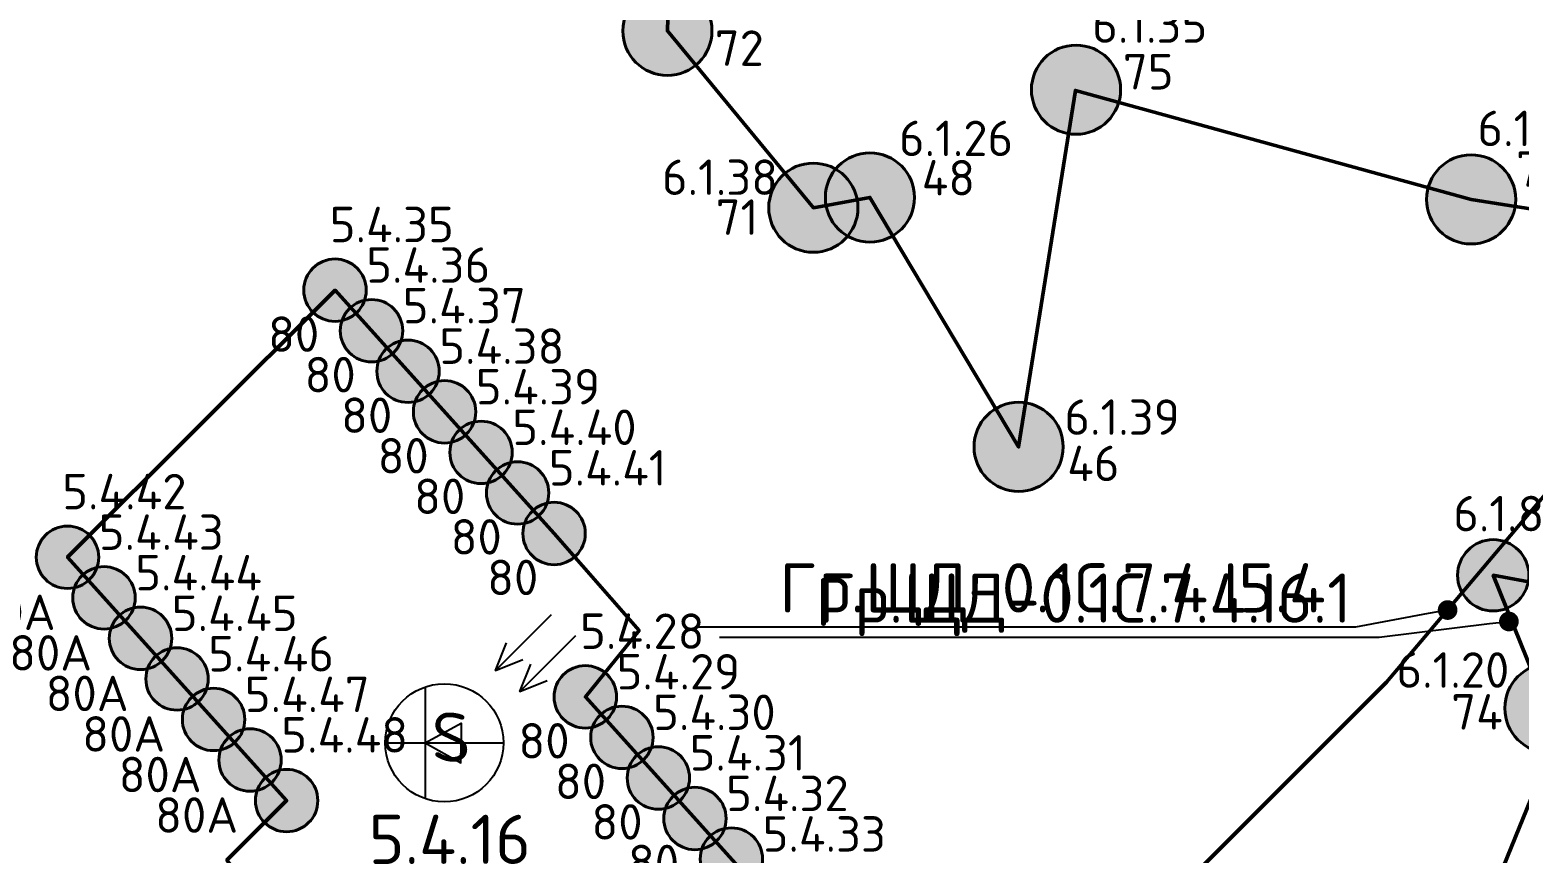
# Model space of a CAD drawing. Header units: millimetres. Extents: x -813692 to 807431, y 0 to 1813163.
# Drawn here: x 41956 to 49517, y 839468 to 843648 of the extents above; entities that cross this region are included whole.
import ezdxf
from ezdxf import colors
from ezdxf.entities.mleader import LeaderData, LeaderLine
from ezdxf.math import Vec2, Vec3

# ---------------------------------------------------------------- set-up
doc = ezdxf.new("R2010")
doc.units = ezdxf.units.MM
for name, color, linetype, lineweight in [('0_Авт.', 10, 'Continuous', 5), ('_Гр.ЩД-0.1С.7.4.I5.3', 6, 'Continuous', 50), ('_Гр.ЩД-0.1С.7.4.I5.4', 6, 'Continuous', 50), ('_Гр.ЩД-0.1С.7.4.I6.1', 6, 'Continuous', 50)]:
    doc.layers.add(name, color=color, linetype=linetype, lineweight=lineweight)
for name, color, linetype, lineweight, true_color in [('DLX_LUM 1', 7, 'Continuous', 40, 0x130bf4), ('DLX_LUM 14', 7, 'Continuous', 40, 0x130bf4), ('DLX_LUM 18', 7, 'Continuous', 40, 0x130bf4), ('DLX_LUM 2', 7, 'Continuous', 40, 0x1b0ff0), ('DLX_LUM 25', 7, 'Continuous', 40, 0x130bf4), ('DLX_LUM 26', 7, 'Continuous', 40, 0x130bf4), ('DLX_LUM 27', 7, 'Continuous', 40, 0xfb2104), ('DLX_LUM 3', 7, 'Continuous', 40, 0x130bf4), ('DLX_LUM 9', 7, 'Continuous', 40, 0x130bf4)]:
    doc.layers.add(name, color=color, linetype=linetype, lineweight=lineweight, true_color=true_color)
doc.styles.add('ISOCPEUR', font='isocpeur.ttf')
doc.styles.add('TableTextStyle', font='isocpeur.ttf')
doc.linetypes.add('Проводка в лотке', pattern='A,7.5,[130,ltypeshp.shx,S=0.5,R=0,X=0,Y=0],1,[130,ltypeshp.shx,S=1,R=90,X=0,Y=-0.5],1,[130,ltypeshp.shx,S=0.5,R=0,X=0,Y=0],7.5', length=17)

# ---------------------------------------------------------------- blocks, each defined once
blk = doc.blocks.new('A$C85fa3c5e')
at = {"layer": '0_Авт.', "color": 6, "lineweight": 25, "ltscale": 100}
for points in [[(5.418, 6.505), (2.589, 3.676), (3.15, 5.068)], [(5.418, 6.505), (2.589, 3.676), (3.981, 4.236)], [(6.655, 5.428), (3.827, 2.599), (4.387, 3.991)], [(6.655, 5.428), (3.827, 2.599), (5.218, 3.16)], [(-0.973, 2.838), (-0.98, -2.836)], [(-0.976, 0), (0.849, 1.003), (0.849, -0.01)], [(-3, 0), (3, 0)], [(-0.976, 0), (0.838, -1.023), (0.849, -0.01)]]:
    blk.add_lwpolyline(points, dxfattribs=at)
blk.add_circle((0, 0), 3, dxfattribs=at)
blk = doc.blocks.new('DIC28')
at = {"layer": '_Гр.ЩД-0.1С.7.4.I6.1', "color": 18, "true_color": 0x000000, "style": 'TableTextStyle'}
for s, p in [('72', (-6966.6, 6294.6, -497)), ('75', (-4894.8, 6174.5, -497)), ('75', (-2899.4, 5680.6, -497)), ('48', (-5916.4, 5636.6, -497)), ('71', (-6961.9, 5436.5, -497)), ('46', (-5177.8, 4186.4, -497)), ('74', (-3227.8, 2925, -497))]:
    blk.add_text(s, height=180, dxfattribs=at).set_placement(p)
at = {"layer": '_Гр.ЩД-0.1С.7.4.I6.1', "lineweight": 0, "ltscale": 100, "style": 'TableTextStyle'}
for tag, p, height in [('74', (-5946, 11223.8, -497), 180), ('72', (-5895.1, 9856.9, -497), 180), ('48', (-7837.5, 9775.1, -497), 180), ('72', (-6550.5, 9793.6, -497), 180), ('48', (-8745.5, 9215.5, -497), 180), ('74', (-4480.1, 9122.8, -497), 180), ('48А', (-5653.1, 8840.5, -497), 180), ('72', (-6881.6, 8588.8, -497), 180), ('48', (-3825.1, 8077.8, -497), 180), ('76', (-2165.1, 8114, -497), 180), ('73', (-9019.2, 8041, -497), 180), ('74', (-6408.2, 8045.3, -497), 180), ('S', (-5198, 7591.3), 250), ('48А', (-1997.3, 7253, -497), 180), ('48А', (-8064.7, 7165, -497), 180), ('72', (-3559.3, 6849.1, -497), 180), ('72', (-6963.3, 6524.3, -497), 180), ('75', (-5050.7, 6411.6, -497), 180), ('75', (-3095.1, 5887, -497), 180), ('48', (-6031.8, 5836.5, -497), 180), ('71', (-7235, 5639.2, -497), 180), ('48', (-2699.7, 4897.6, -497), 180), ('47А', (-1743.9, 4606.8, -497), 180), ('46', (-5191.9, 4421.4, -497), 180), ('45', (-3218.1, 3931.6, -497), 180), ('74', (-1492.7, 3234.6, -497), 180), ('74', (-3506.1, 3137.6, -497), 180), ('48', (-2492.8, 3141.2, -497), 180), ('75', (132.6, 3025.6, -497), 180), ('45', (1688.9, 2630.7, -497), 180), ('47', (730.5, 2203.1, -497), 180), ('45', (1973, 2228.1, -497), 180), ('72', (-2382.2, 1894.3, -497), 180), ('48', (-3255.2, 1342.1, -497), 180), ('72', (-1307.1, 1281.7, -497), 180), ('48А', (1340.9, 1299.6, -497), 180), ('47', (-341.4, 1200.1, -497), 180), ('72', (383.1, 802.3, -497), 180), ('75', (-4831.6, 548.9, -497), 180), ('S', (-2403.7, 190.8), 250), ('45', (-443, 66.7, -497), 180), ('76', (2415.7, 115.8, -497), 180), ('72', (-3249.6, -137.3, -497), 180), ('45', (-833.3, -274, -497), 180), ('48', (431, -535.6, -497), 180), ('48А', (-4305.8, -581.8, -497), 180), ('45', (-2524.8, -561.4, -497), 180), ('45', (-1219.2, -610.2, -497), 180), ('45', (-2652.4, -809.5, -497), 180), ('76', (-1223.2, -1036.4, -497), 180), ('45', (-2332.5, -1616.4, -497), 180), ('48', (-1162.3, -2089.2, -497), 180), ('72', (485.2, -2127.4, -497), 180)]:
    blk.add_attdef(tag, p, '', height=height, dxfattribs=at)
blk = doc.blocks.new('DIC27')
at = {"layer": '_Гр.ЩД-0.1С.7.4.I5.4', "color": 18, "true_color": 0x000000, "style": 'TableTextStyle'}
for s, p in [('80', (-6084, 6382.7, -497)), ('80', (-5898.6, 6176.9, -497)), ('80', (-5713.3, 5971, -497)), ('80', (-5527.9, 5765.2, -497)), ('80', (-5342.6, 5559.3, -497)), ('80', (-5157.2, 5353.5, -497)), ('80', (-4971.9, 5147.6, -497)), ('80А', (-7583.8, 4970.5, -497)), ('80А', (-7398.5, 4764.7, -497)), ('80А', (-7213.1, 4558.8, -497)), ('80А', (-7027.8, 4353, -497)), ('80', (-4813.1, 4318.2, -497)), ('80А', (-6842.4, 4147.1, -497)), ('80', (-4627.8, 4112.3, -497)), ('80А', (-6657.1, 3941.3, -497)), ('80', (-4442.4, 3906.5, -497)), ('80', (-4257.1, 3700.6, -497))]:
    blk.add_text(s, height=180, dxfattribs=at).set_placement(p)
at = {"layer": '_Гр.ЩД-0.1С.7.4.I5.4', "lineweight": 0, "ltscale": 100, "style": 'TableTextStyle'}
for tag, p, height in [('80', (-5771.4, 6939.1, -497), 180), ('80', (-5586, 6733.3, -497), 180), ('80', (-5400.7, 6527.4, -497), 180), ('80', (-5215.3, 6321.6, -497), 180), ('80', (-5030, 6115.7, -497), 180), ('80', (-4844.6, 5909.9, -497), 180), ('80', (-4659.3, 5704, -497), 180), ('80А', (-7129.3, 5583.3, -497), 180), ('80А', (-6943.9, 5377.4, -497), 180), ('80А', (-6758.6, 5171.6, -497), 180), ('80А', (-6573.2, 4965.7, -497), 180), ('80', (-4500.5, 4874.6, -497), 180), ('80А', (-6387.9, 4759.9, -497), 180), ('80', (-4315.2, 4668.7, -497), 180), ('80А', (-6202.6, 4554, -497), 180), ('80', (-4129.8, 4462.9, -497), 180), ('80А', (-6017.2, 4348.2, -497), 180), ('80', (-3944.5, 4257, -497), 180), ('80', (-3759.1, 4051.2, -497), 180), ('S', (-5573.5, 3782.9), 250), ('80', (-3573.8, 3845.3, -497), 180), ('80', (-3388.4, 3639.5, -497), 180), ('80', (-5667.8, 3237.4, -497), 180), ('80', (-5482.5, 3031.5, -497), 180), ('80', (-5297.1, 2825.7, -497), 180), ('80', (-5111.8, 2619.8, -497), 180), ('80', (-4926.4, 2414, -497), 180), ('80', (-4741.1, 2208.1, -497), 180), ('80', (-4555.7, 2002.3, -497), 180), ('72', (-383.6, 540.7, -497), 180), ('47', (-4316.6, 4, -497), 180), ('45', (406.4, -248.5, -497), 180), ('75', (-2719.2, -780.6, -497), 180), ('48', (-1603, -785.5, -497), 180), ('48', (-438.1, -951.3, -497), 180), ('75', (-5704.7, -1279.5, -497), 180), ('48', (-3601.9, -1321, -497), 180), ('75', (778, -1736.8, -497), 180), ('74', (-48.8, -1861.1, -497), 180), ('45', (-2676.8, -1968.7, -497), 180), ('46', (-1566.3, -1927.3, -497), 180), ('75', (2489.3, -2100.7, -497), 180), ('75', (-4895.6, -2378.2, -497), 180), ('48', (-3742.6, -2551.7, -497), 180), ('48А', (1719.5, -2577.8, -497), 180), ('48', (-1567.4, -2926.9, -497), 180), ('48', (-2929.5, -3065.8, -497), 180), ('48А', (-5046.5, -3261.3, -497), 180), ('S', (-4256.6, -4269.8, -497), 250), ('48', (-566.9, -4195.1, -497), 180), ('75', (-2413.9, -4295.6, -497), 180), ('48', (774.2, -4301.3, -497), 180), ('48', (-4359.9, -4504, -497), 180), ('74', (-1647.1, -4896.7, -497), 180), ('48', (-555.8, -5497.9, -497), 180), ('48', (-2335.4, -6314.5, -497), 180), ('47', (-1057.2, -6441.4, -497), 180)]:
    blk.add_attdef(tag, p, '', height=height, dxfattribs=at)
blk = doc.blocks.new('A$Cab2378fa')
at = {"lineweight": 25, "true_color": 0xfff5f5}
h = blk.add_hatch(color=7, dxfattribs=at)
h.dxf.hatch_style = 1
h.paths.add_polyline_path([(0, 0), (-141.6, -170.3, 0.174923), (3, -222.4, 0.197808), (162.3, -156.8)])
h.paths.add_polyline_path([(-163.2, 157.6), (0, 0), (147.8, 177.8, 0.175398), (3, 230.2, 0.209014)])
at = {"lineweight": 25}
h = blk.add_hatch(color=256, dxfattribs=at)
h.paths.add_polyline_path([(162.3, -156.8, 0.442338), (147.8, 177.8), (0, 0)])
h.paths.add_polyline_path([(-141.6, -170.3), (0, 0), (-163.2, 157.6, 0.430096)])
blk.add_circle((3, 3.9), 226.3)
blk = doc.blocks.new('_Dot')
at = {"color": 0, "linetype": 'ByBlock', "lineweight": -2}
blk.add_line((-0.5, 0), (-1, 0), dxfattribs=at)
at = {"color": 0, "linetype": 'ByBlock', "const_width": 0.5}
blk.add_lwpolyline([(-0.25, 0, 1), (0.25, 0, 1)], format="xyb", close=True, dxfattribs=at)

msp = doc.modelspace()

# ---------------------------------------------------------------- linework, layer by layer
at = {"layer": '_Гр.ЩД-0.1С.7.4.I5.3', "ltscale": 100}
msp.add_lwpolyline([(50722.1, 842558.3), (46903.3, 833174.1)], dxfattribs=at)
at = {"layer": '_Гр.ЩД-0.1С.7.4.I5.4', "ltscale": 100}
msp.add_lwpolyline([(50722.1, 842558.3), (48843.6, 840335.1), (46779.3, 838269.7), (45888.5, 839026.1), (44776.4, 840261.2), (45048.7, 840598), (44617.6, 841090.7), (43505.5, 842325.8), (42147.6, 840969.9), (43259.7, 839734.8), (42956.6, 839431.5), (43609.1, 838624), (44721.2, 837388.9), (45283, 836813.2), (44416.9, 835982), (45028.3, 835345.5), (45280.8, 835058.5)], dxfattribs=at)
at = {"layer": '_Гр.ЩД-0.1С.7.4.I6.1', "ltscale": 100}
for points in [[(49994.9, 845114.8), (48589.5, 844078), (48338.2, 845184.7), (47754.4, 846130.3), (46611.3, 846802.3), (46239.7, 848261.5), (45699.6, 846773.6), (46528.4, 845928.7), (46802.6, 845083.8), (46644.9, 845241.3), (46148.7, 844951.3), (45422.7, 845544.7), (44715.6, 846668.8), (44208.1, 846153.3), (43993.3, 844980.1), (45216.1, 844476.7), (45192.8, 843642.1), (45933.7, 842744.4), (46221.1, 842796.3), (46975.6, 841530.2), (47264.1, 843339.5), (49272.7, 842786.6), (50722.1, 842558.3)], [(50090.2, 840747.5), (49385.2, 840878.4), (49661.9, 840192.4)]]:
    msp.add_lwpolyline(points, dxfattribs=at)

# ---------------------------------------------------------------- block references
at = {"layer": '0_Авт.', "color": 3, "linetype": 'Проводка в лотке', "ltscale": 100, "xscale": 100, "yscale": 100, "zscale": 100}
msp.add_blockref('A$C85fa3c5e', (44060.5, 840027.9), dxfattribs=at)
at = {"layer": '_Гр.ЩД-0.1С.7.4.I5.4', "color": 3, "lineweight": 0}
ref = msp.add_blockref('DIC27', (49250, 835630), dxfattribs=at)
ref.add_attrib('S', '5.4.16', (43676.5, 839412.9), dxfattribs={"lineweight": 0, "ltscale": 100, "height": 250, "style": 'TableTextStyle'})
ref.add_attrib('80', '5.4.28', (44749.5, 840504.6, -497), dxfattribs={"lineweight": 0, "ltscale": 100, "height": 180, "style": 'TableTextStyle'})
ref.add_attrib('80', '5.4.29', (44934.8, 840298.7, -497), dxfattribs={"lineweight": 0, "ltscale": 100, "height": 180, "style": 'TableTextStyle'})
ref.add_attrib('80', '5.4.30', (45120.2, 840092.9, -497), dxfattribs={"lineweight": 0, "ltscale": 100, "height": 180, "style": 'TableTextStyle'})
ref.add_attrib('80', '5.4.31', (45305.5, 839887, -497), dxfattribs={"lineweight": 0, "ltscale": 100, "height": 180, "style": 'TableTextStyle'})
ref.add_attrib('80', '5.4.32', (45490.9, 839681.2, -497), dxfattribs={"lineweight": 0, "ltscale": 100, "height": 180, "style": 'TableTextStyle'})
ref.add_attrib('80', '5.4.33', (45676.2, 839475.3, -497), dxfattribs={"lineweight": 0, "ltscale": 100, "height": 180, "style": 'TableTextStyle'})
ref.add_attrib('80', '5.4.35', (43478.6, 842569.1, -497), dxfattribs={"lineweight": 0, "ltscale": 100, "height": 180, "style": 'TableTextStyle'})
ref.add_attrib('80', '5.4.36', (43664, 842363.3, -497), dxfattribs={"lineweight": 0, "ltscale": 100, "height": 180, "style": 'TableTextStyle'})
ref.add_attrib('80', '5.4.37', (43849.3, 842157.4, -497), dxfattribs={"lineweight": 0, "ltscale": 100, "height": 180, "style": 'TableTextStyle'})
ref.add_attrib('80', '5.4.38', (44034.7, 841951.6, -497), dxfattribs={"lineweight": 0, "ltscale": 100, "height": 180, "style": 'TableTextStyle'})
ref.add_attrib('80', '5.4.39', (44220, 841745.7, -497), dxfattribs={"lineweight": 0, "ltscale": 100, "height": 180, "style": 'TableTextStyle'})
ref.add_attrib('80', '5.4.40', (44405.4, 841539.9, -497), dxfattribs={"lineweight": 0, "ltscale": 100, "height": 180, "style": 'TableTextStyle'})
ref.add_attrib('80', '5.4.41', (44590.7, 841334, -497), dxfattribs={"lineweight": 0, "ltscale": 100, "height": 180, "style": 'TableTextStyle'})
ref.add_attrib('80А', '5.4.42', (42120.7, 841213.3, -497), dxfattribs={"lineweight": 0, "ltscale": 100, "height": 180, "style": 'TableTextStyle'})
ref.add_attrib('80А', '5.4.43', (42306.1, 841007.4, -497), dxfattribs={"lineweight": 0, "ltscale": 100, "height": 180, "style": 'TableTextStyle'})
ref.add_attrib('80А', '5.4.44', (42491.4, 840801.6, -497), dxfattribs={"lineweight": 0, "ltscale": 100, "height": 180, "style": 'TableTextStyle'})
ref.add_attrib('80А', '5.4.45', (42676.8, 840595.7, -497), dxfattribs={"lineweight": 0, "ltscale": 100, "height": 180, "style": 'TableTextStyle'})
ref.add_attrib('80А', '5.4.46', (42862.1, 840389.9, -497), dxfattribs={"lineweight": 0, "ltscale": 100, "height": 180, "style": 'TableTextStyle'})
ref.add_attrib('80А', '5.4.47', (43047.4, 840184, -497), dxfattribs={"lineweight": 0, "ltscale": 100, "height": 180, "style": 'TableTextStyle'})
ref.add_attrib('80А', '5.4.48', (43232.8, 839978.2, -497), dxfattribs={"lineweight": 0, "ltscale": 100, "height": 180, "style": 'TableTextStyle'})
at = {"layer": '_Гр.ЩД-0.1С.7.4.I6.1', "color": 3, "lineweight": 0}
ref = msp.add_blockref('DIC28', (52400, 837170), dxfattribs=at)
ref.add_attrib('74', '6.1.20', (48893.9, 840307.6, -497), dxfattribs={"lineweight": 0, "ltscale": 100, "height": 180, "style": 'TableTextStyle'})
ref.add_attrib('48', '6.1.26', (46368.2, 843006.5, -497), dxfattribs={"lineweight": 0, "ltscale": 100, "height": 180, "style": 'TableTextStyle'})
ref.add_attrib('45', '6.1.8', (49181.9, 841101.6, -497), dxfattribs={"lineweight": 0, "ltscale": 100, "height": 180, "style": 'TableTextStyle'})
ref.add_attrib('46', '6.1.39', (47208.1, 841591.4, -497), dxfattribs={"lineweight": 0, "ltscale": 100, "height": 180, "style": 'TableTextStyle'})
ref.add_attrib('75', '6.1.34', (49304.9, 843057, -497), dxfattribs={"lineweight": 0, "ltscale": 100, "height": 180, "style": 'TableTextStyle'})
ref.add_attrib('75', '6.1.35', (47349.3, 843581.6, -497), dxfattribs={"lineweight": 0, "ltscale": 100, "height": 180, "style": 'TableTextStyle'})
ref.add_attrib('71', '6.1.38', (45165, 842809.2, -497), dxfattribs={"lineweight": 0, "ltscale": 100, "height": 180, "style": 'TableTextStyle'})
at = {"layer": 'DLX_LUM 1', "ltscale": 100}
msp.add_blockref('A$Cab2378fa', (49667.1, 840199.9), dxfattribs=at)
at = {"layer": 'DLX_LUM 14', "ltscale": 100}
msp.add_blockref('A$Cab2378fa', (45189.8, 843638.2), dxfattribs=at)
at = {"layer": 'DLX_LUM 18', "ltscale": 100}
for p in [(47264.1, 843339.5), (49269.7, 842782.7)]:
    msp.add_blockref('A$Cab2378fa', p, dxfattribs=at)
at = {"layer": 'DLX_LUM 2', "ltscale": 100}
msp.add_blockref('A$Cab2378fa', (46218.1, 842792.4), dxfattribs=at)
at = {"layer": 'DLX_LUM 25', "ltscale": 100}
msp.add_blockref('A$Cab2378fa', (45930.7, 842740.5), dxfattribs=at)
at = {"layer": 'DLX_LUM 26', "ltscale": 100, "xscale": 0.7, "yscale": 0.7, "zscale": 0.7}
for p in [(43503.5, 842323), (43688.8, 842117.2), (43874.2, 841911.3), (44059.5, 841705.5), (44244.9, 841499.6), (44430.2, 841293.8), (44615.6, 841087.9), (44774.3, 840258.5), (44959.7, 840052.6), (45145, 839846.8), (45330.4, 839640.9), (45515.7, 839435.1)]:
    msp.add_blockref('A$Cab2378fa', p, dxfattribs=at)
at = {"layer": 'DLX_LUM 27', "ltscale": 100, "xscale": 0.7, "yscale": 0.7, "zscale": 0.7}
for p in [(42145.5, 840967.2), (42330.9, 840761.3), (42516.2, 840555.5), (42701.6, 840349.6), (42886.9, 840143.8), (43072.3, 839937.9), (43257.6, 839732.1)]:
    msp.add_blockref('A$Cab2378fa', p, dxfattribs=at)
at = {"layer": 'DLX_LUM 3', "ltscale": 100, "xscale": 0.8, "yscale": 0.8, "zscale": 0.8}
msp.add_blockref('A$Cab2378fa', (49382.8, 840875.3), dxfattribs=at)
at = {"layer": 'DLX_LUM 9', "ltscale": 100}
msp.add_blockref('A$Cab2378fa', (46972.7, 841526.3), dxfattribs=at)

# ---------------------------------------------------------------- texts
at = {"layer": 'Defpoints', "color": 241, "true_color": 0xf37aa8, "style": 'TableTextStyle'}
msp.add_text('S', height=250, dxfattribs=at).set_placement((43996.8, 839931.8))

# ---------------------------------------------------------------- leaders
at = {"layer": '_Гр.ЩД-0.1С.7.4.I5.4'}
ml = msp.add_multileader_mtext('Standard', dxfattribs=at)
ml.set_content('Гр.ЩД-0.1С.7.4.I5.4', color=256, style='ISOCPEUR')
ml.set_leader_properties()
ml.set_arrow_properties(name='DOT')
ml.build(insert=Vec2(0, 0))
ml.multileader.update_dxf_attribs({"has_dogleg": 0, "text_left_attachment_type": 6, "text_right_attachment_type": 6, "arrow_head_size": 100})
ctx = ml.context
ctx.base_point, ctx.char_height, ctx.arrow_head_size, ctx.landing_gap_size, ctx.plane_origin = Vec3(45560.9, 840614.5), 250, 100, 200, Vec3(132861, 971097.3)
ctx.left_attachment, ctx.right_attachment = 6, 6
notes = []
notes.append((ctx, [(1, (1, 1, 0), (48693.9, 840614.5), (-1, 0), 8, [(1, [(49153.5, 840702)], 0, [])])]))
ctx.mtext.insert, ctx.mtext.flow_direction = Vec3(45760.9, 840939.5), 5
at = {"layer": '_Гр.ЩД-0.1С.7.4.I6.1'}
ml = msp.add_multileader_mtext('Standard', dxfattribs=at)
ml.set_content('Гр.ЩД-0.1С.7.4.I6.1', color=256, style='ISOCPEUR')
ml.set_leader_properties()
ml.set_arrow_properties(name='DOT')
ml.build(insert=Vec2(0, 0))
ml.multileader.update_dxf_attribs({"has_dogleg": 0, "text_left_attachment_type": 6, "text_right_attachment_type": 6, "arrow_head_size": 100})
ctx = ml.context
ctx.base_point, ctx.char_height, ctx.arrow_head_size, ctx.landing_gap_size, ctx.plane_origin = Vec3(45756, 840562.7), 250, 100, 200, Vec3(132978, 970837.7)
ctx.left_attachment, ctx.right_attachment = 6, 6
notes.append((ctx, [(1, (1, 1, 0), (48814, 840562.7), (-1, 0), 8, [(1, [(49464.6, 840643.9)], 0, [])])]))
ctx.mtext.insert, ctx.mtext.flow_direction = Vec3(45956, 840887.7), 5
for ctx, leaders in notes:
    for number, flags, end, landing, length, lines in leaders:
        leader = LeaderData()
        leader.index, (leader.has_last_leader_line, leader.has_dogleg_vector, leader.attachment_direction) = number, flags
        leader.last_leader_point, leader.dogleg_vector, leader.dogleg_length = Vec3(end), Vec3(landing), length
        for number, points, colour, breaks in lines:
            line = LeaderLine()
            line.index, line.vertices, line.color, line.breaks = number, Vec3.list(points), colors.encode_raw_color(colour), breaks
            leader.lines.append(line)
        ctx.leaders.append(leader)

doc.saveas('drawing.dxf')
